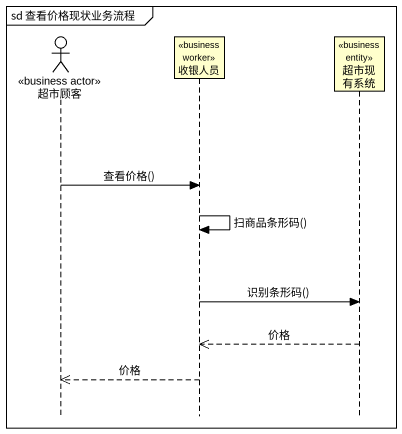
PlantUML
@startuml
mainframe sd 查看价格现状业务流程
hide footbox
actor 超市顾客 <<business actor>>
participant 收银人员 <<business worker>>
participant 超市现有系统 <<business entity>>

超市顾客 -> 收银人员 : 查看价格()
收银人员 -> 收银人员 : 扫商品条形码()
收银人员 -> 超市现有系统 : 识别条形码()
超市现有系统 -->> 收银人员 : 价格
收银人员 -->> 超市顾客 : 价格
@enduml
